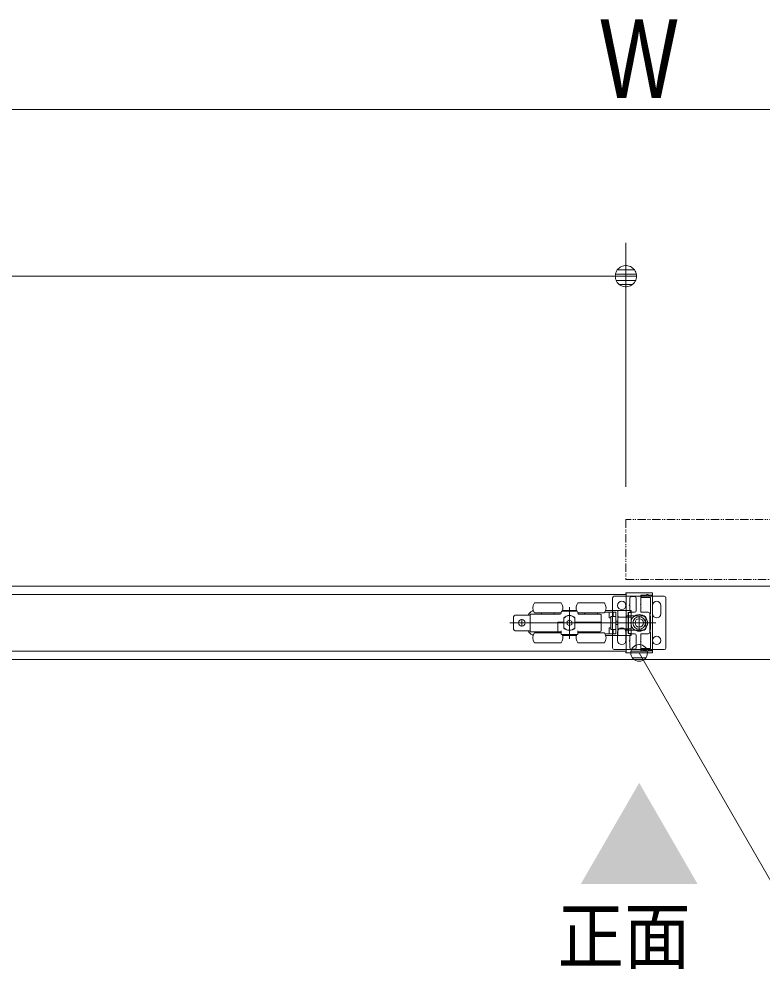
# Model space of a CAD drawing. Units: millimetres, scale not verified. Extents: x -6062 to 6062, y -3045 to 3045.
# Drawn here: x -3668 to -3221, y 1012 to 1590 of the extents above; entities that cross this region are included whole.
import ezdxf
from ezdxf.enums import TextEntityAlignment as Align

# ---------------------------------------------------------------- set-up
doc = ezdxf.new("R2010")
doc.units = ezdxf.units.MM
doc.header["$LTSCALE"] = 20
doc.linetypes.add('DOUBLE_CHAIN1', pattern=[8.8, 5, -1, 0.6, -0.6, 0.6, -1])
for name, color, linetype, lineweight in [('0-0_2寸法-3', 7, 'Continuous', 9), ('0-1_3一般', 7, 'Continuous', 9), ('0-2_2寸法-1', 7, 'Continuous', 9), ('0-3_0', 7, 'Continuous', 9)]:
    doc.layers.add(name, color=color, linetype=linetype, lineweight=lineweight)
doc.styles.add('ＭＳ ゴシック', font='')
doc.styles.add('ＭＳ Ｐゴシック', font='')
doc.styles.get('ＭＳ ゴシック').set_extended_font_data('MS Gothic')
doc.styles.get('ＭＳ Ｐゴシック').set_extended_font_data('MS PGothic')

# ---------------------------------------------------------------- blocks, each defined once
blk = doc.blocks.new('_Dot')
at = {"layer": '0-3_0'}
for p, q in [((-10, 0), (-20, 0)), ((9.78, 2), (-9.78, 2)), ((7.99, 6), (-7.99, 6)), ((9.16, -3.98), (-9.16, -3.98)), ((6, -7.98), (-6, -7.98))]:
    blk.add_line(p, q, dxfattribs=at)
for points in [[(10, 0), (9.92, 1.25), (9.69, 2.49), (9.3, 3.68), (8.76, 4.82), (8.09, 5.88), (7.29, 6.85), (6.37, 7.71), (5.36, 8.44), (4.26, 9.05), (3.09, 9.51), (1.87, 9.82), (0.63, 9.98), (-0.63, 9.98), (-1.87, 9.82), (-3.09, 9.51), (-4.26, 9.05), (-5.36, 8.44), (-6.37, 7.71), (-7.29, 6.85), (-8.09, 5.88), (-8.76, 4.82), (-9.3, 3.68), (-9.69, 2.49), (-9.92, 1.25), (-10, 0), (0, 0)], [(-10, 0), (-9.92, -1.25), (-9.69, -2.49), (-9.3, -3.68), (-8.76, -4.82), (-8.09, -5.88), (-7.29, -6.85), (-6.37, -7.71), (-5.36, -8.44), (-4.26, -9.05), (-3.09, -9.51), (-1.87, -9.82), (-0.63, -9.98), (0.63, -9.98), (1.87, -9.82), (3.09, -9.51), (4.26, -9.05), (5.36, -8.44), (6.37, -7.71), (7.29, -6.85), (8.09, -5.88), (8.76, -4.82), (9.3, -3.68), (9.69, -2.49), (9.92, -1.25), (10, 0), (0, 0)]]:
    blk.add_lwpolyline(points, close=True, dxfattribs=at)
blk = doc.blocks.new('グループ-40')
at = {"layer": '0-1_3一般'}
for p, q in [((-30318, 24896.9), (-53682, 24896.9)), ((-29860, 24876.9), (-30460, 24876.9)), ((-30320, 24912.9), (-30320, 24912.3)), ((-30318, 24908.9), (-30318, 24640.9)), ((-30318, 24216.9), (-30318, 24896.9)), ((-30006, 24916.9), (-30316, 24916.9)), ((-30254, 24872.9), (-30216, 24872.9)), ((-30140, 24779.9), (-30140, 24884.9)), ((-30076.6, 24890.9), (-30134, 24890.9)), ((-30133.2, 24875.8), (-30099.9, 24882.5)), ((-30000, 24890.9), (-30049, 24890.9)), ((-30000, 24910.9), (-30000, 24890.9)), ((-31418, 24796.9), (-31098, 24796.9)), ((-30898, 24796.9), (-30578, 24796.9)), ((-30480, 24856.9), (-30480, 24256.9)), ((-30280, 24773.9), (-30274, 24779.9)), ((-30274, 24767.9), (-30280, 24773.9)), ((-30274, 24779.9), (-30274, 24852.9)), ((-30274, 24705.9), (-30274, 24767.9)), ((-30196, 24705.9), (-30196, 24852.9)), ((-30146, 24773.9), (-30140, 24779.9)), ((-30140, 24767.9), (-30146, 24773.9)), ((-30140, 24691.9), (-30140, 24767.9)), ((-30138, 24868.9), (-30138, 24870)), ((-30030, 24862.9), (-30132, 24862.9)), ((-30024, 24666.9), (-30024, 24856.9)), ((-30000, 24716.9), (-30000, 24766.9)), ((-29900, 24716.9), (-29900, 24766.9)), ((-29840, 24256.9), (-29840, 24856.9)), ((-31648, 24649.9), (-31488, 24649.9)), ((-31488, 24649.9), (-31468, 24649.9)), ((-31468, 24662.9), (-31468, 24450.9)), ((-31108, 24662.9), (-31468, 24662.9)), ((-31432.2, 24703.3), (-31437.4, 24702)), ((-31418, 24676.9), (-31098, 24676.9)), ((-31334, 24662.9), (-31334, 24676.9)), ((-31182, 24676.9), (-31182, 24662.9)), ((-31098, 24686.9), (-31098, 24672.9)), ((-30908, 24696.9), (-31088, 24696.9)), ((-30913.4, 24706.9), (-31082.6, 24706.9)), ((-31023.3, 24696.9), (-31023.3, 24697.1)), ((-31016, 24696.9), (-31016, 24697.1)), ((-31014.2, 24697.1), (-31014.2, 24696.9)), ((-31007.6, 24697.1), (-31007.6, 24696.9)), ((-30998, 24745.7), (-30998, 24365.7)), ((-30991.7, 24696.9), (-30991.7, 24697.1)), ((-30983.3, 24697.1), (-30983.3, 24696.9)), ((-30970.2, 24696.9), (-30970.2, 24697.1)), ((-30968.5, 24697.1), (-30968.5, 24696.9)), ((-30963, 24697.1), (-30963, 24696.9)), ((-30898, 24672.9), (-30898, 24686.9)), ((-30898, 24676.9), (-30578, 24676.9)), ((-30628, 24662.9), (-30888, 24662.9)), ((-30818, 24662.9), (-30818, 24676.9)), ((-30814, 24662.9), (-30814, 24676.9)), ((-30662, 24676.9), (-30662, 24662.9)), ((-30522, 24686.9), (-30571.4, 24686.9)), ((-30562.6, 24706.9), (-30418, 24706.9)), ((-30472, 24686.9), (-30522, 24686.9)), ((-30522, 24686.9), (-30522, 24616.9)), ((-30472, 24686.9), (-30472, 24634.9)), ((-30442, 24686.9), (-30472, 24686.9)), ((-30442, 24686.9), (-30442, 24634.9)), ((-30418, 24641), (-30418, 24641.7)), ((-30398, 24706.9), (-30318, 24706.9)), ((-30258, 24706.9), (-30318, 24706.9)), ((-30318, 24626.9), (-30318, 24706.9)), ((-30308, 24641.9), (-30102, 24641.9)), ((-30308, 24640.9), (-30308, 24641.9)), ((-30292, 24682.9), (-30292, 24626.9)), ((-30258, 24682.9), (-30292, 24682.9)), ((-30292, 24681.9), (-30288, 24681.9)), ((-30288, 24681.9), (-30288, 24671.9)), ((-30256, 24681.9), (-30288, 24681.9)), ((-30288, 24636.9), (-30288, 24671.9)), ((-30258, 24682.9), (-30258, 24706.9)), ((-30256, 24671.9), (-30256, 24681.9)), ((-30256, 24636.9), (-30256, 24671.9)), ((-30254, 24685.9), (-30216, 24685.9)), ((-30134, 24685.9), (-30052, 24685.9)), ((-30032, 24665.9), (-30032, 24447.9)), ((-30000, 24666.9), (-30000, 24716.9)), ((-29900, 24666.9), (-29900, 24716.9)), ((-31614, 24556.9), (-31714, 24556.9)), ((-31668, 24629.9), (-31668, 24483.9)), ((-31614, 24556.9), (-31526, 24556.9)), ((-31570, 24600.9), (-31570, 24512.9)), ((-31526, 24556.9), (-30226, 24556.9)), ((-31138, 24566.9), (-31064, 24566.9)), ((-31138, 24460.9), (-31138, 24566.9)), ((-31128, 24556.9), (-31138, 24556.9)), ((-31128, 24556.9), (-31064, 24556.9)), ((-31074, 24566.9), (-31074, 24556.9)), ((-31064.5, 24566.9), (-31064.5, 24556.9)), ((-31064, 24566.9), (-31064, 24618.1)), ((-31064, 24495.7), (-31064, 24556.9)), ((-31025, 24574.8), (-31027, 24573.6)), ((-31027, 24573.6), (-31027, 24571.3)), ((-31027, 24542.4), (-31027, 24571.3)), ((-31027, 24542.4), (-31027, 24540.1)), ((-31027, 24540.1), (-31025, 24539)), ((-31025, 24574.8), (-31000, 24589.2)), ((-31000, 24524.6), (-31025, 24539)), ((-30998, 24590.4), (-31000, 24589.2)), ((-30996, 24589.2), (-30998, 24590.4)), ((-30996, 24589.2), (-30971, 24574.8)), ((-30971, 24539), (-30996, 24524.6)), ((-30969, 24573.6), (-30971, 24574.8)), ((-30971, 24539), (-30969, 24540.1)), ((-30969, 24571.3), (-30969, 24573.6)), ((-30969, 24571.3), (-30969, 24542.4)), ((-30969, 24540.1), (-30969, 24542.4)), ((-30934.5, 24495.9), (-30934.5, 24617.9)), ((-30934.5, 24556.9), (-30932, 24556.9)), ((-30932, 24618.1), (-30932, 24566.9)), ((-30932, 24566.9), (-30628, 24566.9)), ((-30932, 24556.9), (-30932, 24495.7)), ((-30932, 24556.9), (-30628, 24556.9)), ((-30922, 24566.9), (-30922, 24556.9)), ((-30618, 24556.9), (-30628, 24556.9)), ((-30618, 24556.9), (-30618, 24566.9)), ((-30618, 24460.9), (-30618, 24556.9)), ((-30502, 24616.9), (-30522, 24616.9)), ((-30502, 24628.9), (-30502, 24484.9)), ((-30489.2, 24634.9), (-30496, 24634.9)), ((-30442, 24629.7), (-30442, 24632.2)), ((-30442, 24576.9), (-30418, 24576.9)), ((-30442, 24536.9), (-30418, 24536.9)), ((-30398, 24626.2), (-30318, 24626.2)), ((-30318, 24626.2), (-30318, 24626.9)), ((-30318, 24626.9), (-30292, 24626.9)), ((-30314, 24636.9), (-30312, 24636.9)), ((-30292, 24626.9), (-30292, 24486.9)), ((-30288, 24626.9), (-30288, 24486.9)), ((-30256, 24626.9), (-30256, 24636.9)), ((-30256, 24626.9), (-30256, 24486.9)), ((-30077.5, 24556.9), (-30242.5, 24556.9)), ((-30160, 24474.4), (-30160, 24639.4)), ((-29990.5, 24556.9), (-30146, 24556.9)), ((-30082, 24621.9), (-30082, 24491.9)), ((-29959.6, 24556.9), (-30079.6, 24556.9)), ((-30024, 24476.9), (-30024, 24636.9)), ((-31648, 24463.9), (-31488, 24463.9)), ((-31488, 24463.9), (-31468, 24463.9)), ((-31468, 24450.9), (-31138, 24450.9)), ((-31437.4, 24411.7), (-31432.2, 24410.4)), ((-31098, 24436.9), (-31418, 24436.9)), ((-31334, 24436.9), (-31334, 24450.9)), ((-31182, 24450.9), (-31182, 24436.9)), ((-31138, 24450.9), (-31138, 24460.9)), ((-31138, 24450.9), (-31098, 24450.9)), ((-31107.6, 24450.8), (-31108, 24450.9)), ((-31098, 24426.9), (-31098, 24460.9)), ((-31098, 24426.9), (-31098, 24420.1)), ((-31097.7, 24419.9), (-31098, 24420.1)), ((-31086.3, 24416.9), (-31084.8, 24416.9)), ((-31084.8, 24416.9), (-30911.2, 24416.9)), ((-31000, 24524.6), (-30998, 24523.4)), ((-30998, 24523.4), (-30996, 24524.6)), ((-30911.2, 24416.9), (-30909.7, 24416.9)), ((-30898.3, 24419.9), (-30898, 24420.1)), ((-30898, 24426.9), (-30898, 24460.9)), ((-30898, 24450.9), (-30628, 24450.9)), ((-30578, 24436.9), (-30898, 24436.9)), ((-30898, 24420.1), (-30898, 24426.9)), ((-30888.4, 24450.8), (-30888, 24450.9)), ((-30818, 24436.9), (-30818, 24450.9)), ((-30814, 24436.9), (-30814, 24450.9)), ((-30662, 24450.9), (-30662, 24436.9)), ((-30522, 24426.9), (-30571.4, 24426.9)), ((-30522, 24496.9), (-30522, 24426.9)), ((-30522, 24496.9), (-30502, 24496.9)), ((-30472, 24426.9), (-30522, 24426.9)), ((-30496, 24478.9), (-30489.2, 24478.9)), ((-30489.2, 24478.9), (-30442, 24478.9)), ((-30472, 24478.9), (-30472, 24426.9)), ((-30442, 24478.9), (-30442, 24481.5)), ((-30420, 24396.9), (-30420, 24446.9)), ((-30418, 24472.7), (-30418, 24472)), ((-30418, 24472), (-30418, 24406.9)), ((-30318, 24487.6), (-30398, 24487.6)), ((-30320, 24396.9), (-30320, 24446.9)), ((-30318, 24486.9), (-30318, 24487.6)), ((-30318, 24204.9), (-30318, 24472.9)), ((-30314, 24476.9), (-30312, 24476.9)), ((-30292, 24431.9), (-30288, 24431.9)), ((-30288, 24486.9), (-30288, 24476.9)), ((-30256, 24486.9), (-30288, 24486.9)), ((-30288, 24441.9), (-30288, 24476.9)), ((-30288, 24441.9), (-30288, 24431.9)), ((-30288, 24431.9), (-30256, 24431.9)), ((-30258, 24406.9), (-30258, 24430.9)), ((-30256, 24476.9), (-30256, 24486.9)), ((-30256, 24441.9), (-30256, 24476.9)), ((-30256, 24431.9), (-30256, 24441.9)), ((-30254, 24427.9), (-30216, 24427.9)), ((-30140, 24421.9), (-30140, 24345.9)), ((-30134, 24427.9), (-30052, 24427.9)), ((-30024, 24256.9), (-30024, 24446.9)), ((-31098, 24316.9), (-31418, 24316.9)), ((-31082.6, 24406.9), (-30913.4, 24406.9)), ((-30578, 24316.9), (-30898, 24316.9)), ((-30562.6, 24406.9), (-30418, 24406.9)), ((-30420, 24346.9), (-30420, 24396.9)), ((-30418, 24406.9), (-30398, 24406.9)), ((-30398, 24406.9), (-30318, 24406.9)), ((-30320, 24346.9), (-30320, 24396.9)), ((-30280, 24339.9), (-30274, 24345.9)), ((-30274, 24333.9), (-30280, 24339.9)), ((-30274, 24407.9), (-30274, 24345.9)), ((-30274, 24333.9), (-30274, 24260.9)), ((-30196, 24407.9), (-30196, 24260.9)), ((-30146, 24339.9), (-30140, 24345.9)), ((-30140, 24333.9), (-30146, 24339.9)), ((-30140, 24333.9), (-30140, 24228.9)), ((-53682, 24216.9), (-30318, 24216.9)), ((-30460, 24236.9), (-29860, 24236.9)), ((-30320, 24200.9), (-30320, 24201.4)), ((-30006, 24196.9), (-30316, 24196.9)), ((-30254, 24240.9), (-30216, 24240.9)), ((-30138, 24243.8), (-30138, 24244.9)), ((-30076.6, 24222.9), (-30134, 24222.9)), ((-30099.9, 24231.3), (-30133.2, 24237.9)), ((-30132, 24250.9), (-30030, 24250.9)), ((-30000, 24222.9), (-30049, 24222.9)), ((-30000, 24202.9), (-30000, 24222.9)), ((-6330, 24116.9), (-53990, 24116.9))]:
    blk.add_line(p, q, dxfattribs=at)
at = {"layer": '0-1_3一般', "linetype": 'DOUBLE_CHAIN1'}
blk.add_lwpolyline([(-6320, 25796.9), (-30320, 25796.9), (-30320, 25076.9), (-6320, 25076.9)], dxfattribs=at)
at = {"layer": '0-1_3一般'}
for points in [[(-6330, 24116.9), (-6330, 24996.9), (-53990, 24996.9), (-53990, 24116.9)], [(-30096, 24882.9), (-30086.9, 24882.9), (-30065, 24895.5)], [(-30050, 24886.9), (-30000, 24886.9), (-30000, 24226.9), (-30050, 24226.9)], [(-30628, 24566.9), (-30618, 24566.9), (-30618, 24652.9)], [(-30398, 24706.9), (-30418, 24706.9), (-30418, 24641.7), (-30418, 24472)], [(-30398, 24626.2), (-30398.7, 24626.2), (-30399.4, 24626.3), (-30400.1, 24626.4), (-30400.8, 24626.5), (-30401.4, 24626.6), (-30402.1, 24626.8), (-30402.8, 24627), (-30403.5, 24627.1), (-30404.2, 24627.3), (-30404.8, 24627.6), (-30405.5, 24627.8), (-30406.2, 24628), (-30406.8, 24628.3), (-30407.5, 24628.6), (-30408.2, 24628.9), (-30408.8, 24629.2), (-30409.5, 24629.6), (-30410.2, 24629.9), (-30410.8, 24630.3), (-30411.5, 24630.7), (-30412.1, 24631.1), (-30412.7, 24631.6), (-30413.3, 24632), (-30413.8, 24632.5), (-30414.3, 24632.9), (-30414.8, 24633.4), (-30415.2, 24633.9), (-30415.6, 24634.4), (-30416, 24635), (-30416.4, 24635.5), (-30416.7, 24636.1), (-30416.9, 24636.6), (-30417.2, 24637.2), (-30417.4, 24637.8), (-30417.6, 24638.4), (-30417.7, 24639.1), (-30417.8, 24639.7), (-30417.9, 24640.4), (-30418, 24641)], [(-30024, 24636.9), (-30030, 24636.9), (-30030, 24666.9), (-30024, 24666.9)], [(-30442, 24632.2), (-30442, 24634.9), (-30489.2, 24634.9)], [(-30442, 24481.5), (-30442, 24484), (-30442, 24629.7)], [(-30288, 24636.9), (-30288, 24626.9), (-30256, 24626.9)], [(-31098, 24440.9), (-31098.1, 24441.3), (-31098.1, 24441.7), (-31098.2, 24442), (-31098.3, 24442.4), (-31098.4, 24442.8), (-31098.5, 24443.1), (-31098.6, 24443.5), (-31098.8, 24443.8), (-31098.9, 24444.2), (-31099.1, 24444.5), (-31099.2, 24444.9), (-31099.4, 24445.2), (-31099.6, 24445.5), (-31099.8, 24445.8), (-31100, 24446.1), (-31100.2, 24446.4), (-31100.5, 24446.7), (-31100.7, 24447), (-31101, 24447.3), (-31101.3, 24447.6), (-31101.6, 24447.9), (-31101.8, 24448.2), (-31102.1, 24448.4), (-31102.4, 24448.6), (-31102.7, 24448.9), (-31103.1, 24449.1), (-31103.4, 24449.3), (-31103.7, 24449.5), (-31104, 24449.7), (-31104.4, 24449.8), (-31104.7, 24450), (-31105, 24450.1), (-31105.4, 24450.3), (-31105.7, 24450.4), (-31106.1, 24450.5), (-31106.5, 24450.6), (-31106.8, 24450.7), (-31107.2, 24450.8), (-31107.6, 24450.8)], [(-31084.8, 24416.9), (-31085.1, 24416.9), (-31085.5, 24416.9), (-31085.8, 24416.9), (-31086.2, 24417), (-31086.5, 24417), (-31086.8, 24417), (-31087.2, 24417), (-31087.5, 24417.1), (-31087.9, 24417.1), (-31088.2, 24417.2), (-31088.5, 24417.2), (-31088.9, 24417.3), (-31089.2, 24417.3), (-31089.6, 24417.4), (-31089.9, 24417.4), (-31090.2, 24417.5), (-31090.6, 24417.5), (-31090.9, 24417.6), (-31091.2, 24417.7), (-31091.6, 24417.8), (-31091.9, 24417.8), (-31092.2, 24417.9), (-31092.6, 24418), (-31092.9, 24418.1), (-31093.2, 24418.2), (-31093.6, 24418.3), (-31093.9, 24418.4), (-31094.2, 24418.5), (-31094.5, 24418.6), (-31094.9, 24418.7), (-31095.2, 24418.8), (-31095.5, 24419), (-31095.8, 24419.1), (-31096.1, 24419.2), (-31096.4, 24419.4), (-31096.8, 24419.5), (-31097.1, 24419.6), (-31097.4, 24419.8), (-31097.7, 24419.9)], [(-30911.2, 24416.9), (-30910.9, 24416.9), (-30910.5, 24416.9), (-30910.2, 24416.9), (-30909.8, 24417), (-30909.5, 24417), (-30909.2, 24417), (-30908.8, 24417), (-30908.5, 24417.1), (-30908.1, 24417.1), (-30907.8, 24417.2), (-30907.5, 24417.2), (-30907.1, 24417.3), (-30906.8, 24417.3), (-30906.4, 24417.4), (-30906.1, 24417.4), (-30905.8, 24417.5), (-30905.4, 24417.5), (-30905.1, 24417.6), (-30904.8, 24417.7), (-30904.4, 24417.8), (-30904.1, 24417.8), (-30903.8, 24417.9), (-30903.4, 24418), (-30903.1, 24418.1), (-30902.8, 24418.2), (-30902.4, 24418.3), (-30902.1, 24418.4), (-30901.8, 24418.5), (-30901.5, 24418.6), (-30901.1, 24418.7), (-30900.8, 24418.8), (-30900.5, 24419), (-30900.2, 24419.1), (-30899.9, 24419.2), (-30899.6, 24419.4), (-30899.2, 24419.5), (-30898.9, 24419.6), (-30898.6, 24419.8), (-30898.3, 24419.9)], [(-30898, 24440.9), (-30897.9, 24441.3), (-30897.9, 24441.7), (-30897.8, 24442), (-30897.7, 24442.4), (-30897.6, 24442.8), (-30897.5, 24443.1), (-30897.4, 24443.5), (-30897.2, 24443.8), (-30897.1, 24444.2), (-30896.9, 24444.5), (-30896.8, 24444.9), (-30896.6, 24445.2), (-30896.4, 24445.5), (-30896.2, 24445.8), (-30896, 24446.1), (-30895.8, 24446.4), (-30895.5, 24446.7), (-30895.3, 24447), (-30895, 24447.3), (-30894.7, 24447.6), (-30894.4, 24447.9), (-30894.2, 24448.2), (-30893.9, 24448.4), (-30893.6, 24448.6), (-30893.3, 24448.9), (-30892.9, 24449.1), (-30892.6, 24449.3), (-30892.3, 24449.5), (-30892, 24449.7), (-30891.6, 24449.8), (-30891.3, 24450), (-30891, 24450.1), (-30890.6, 24450.3), (-30890.3, 24450.4), (-30889.9, 24450.5), (-30889.5, 24450.6), (-30889.2, 24450.7), (-30888.8, 24450.8), (-30888.4, 24450.8)], [(-30442, 24478.9), (-30442, 24426.9), (-30472, 24426.9)], [(-30398, 24487.6), (-30398.7, 24487.5), (-30399.4, 24487.5), (-30400.1, 24487.4), (-30400.8, 24487.3), (-30401.4, 24487.1), (-30402.1, 24487), (-30402.8, 24486.8), (-30403.5, 24486.6), (-30404.2, 24486.4), (-30404.8, 24486.2), (-30405.5, 24486), (-30406.2, 24485.7), (-30406.8, 24485.4), (-30407.5, 24485.2), (-30408.2, 24484.8), (-30408.8, 24484.5), (-30409.5, 24484.2), (-30410.2, 24483.8), (-30410.8, 24483.4), (-30411.5, 24483), (-30412.1, 24482.6), (-30412.7, 24482.2), (-30413.3, 24481.8), (-30413.8, 24481.3), (-30414.3, 24480.8), (-30414.8, 24480.3), (-30415.2, 24479.8), (-30415.6, 24479.3), (-30416, 24478.8), (-30416.4, 24478.3), (-30416.7, 24477.7), (-30416.9, 24477.1), (-30417.2, 24476.5), (-30417.4, 24475.9), (-30417.6, 24475.3), (-30417.7, 24474.7), (-30417.8, 24474.1), (-30417.9, 24473.4), (-30418, 24472.7)], [(-30258, 24406.9), (-30318, 24406.9), (-30318, 24486.9), (-30292, 24486.9), (-30292, 24430.9), (-30258, 24430.9)], [(-30308, 24472.9), (-30308, 24471.9), (-30102, 24471.9)], [(-30024, 24446.9), (-30030, 24446.9), (-30030, 24476.9), (-30024, 24476.9)], [(-30065, 24218.2), (-30086.9, 24230.9), (-30096, 24230.9)]]:
    blk.add_lwpolyline(points, dxfattribs=at)
for centre, radius in [((-30370, 24766.9), 50), ((-30160, 24556.9), 100), ((-31570, 24556.9), 40), ((-30160, 24556.9), 75), ((-30160, 24556.9), 50), ((-29950, 24346.9), 50)]:
    blk.add_circle(centre, radius, dxfattribs=at)
for centre, radius, start, end in [((-30460, 24856.9), 20, 90, 180), ((-30316, 24912.9), 4, 90, 180), ((-30316, 24912.3), 4, 180, 240), ((-30254, 24852.9), 20, 90, 180), ((-30216, 24852.9), 20, 0, 90), ((-30134, 24884.9), 6, 90, 180), ((-30132, 24870), 6, 101.30993, 180), ((-30096, 24862.9), 20, 90, 101.30993), ((-30064, 24884.9), 14, 33.74899, 154.62307), ((-30060, 24886.9), 10, 0, 120), ((-30049, 24894.9), 4, 213.74899, 270), ((-30006, 24910.9), 6, 0, 90), ((-29860, 24856.9), 20, 0, 90), ((-31338, 24736.9), 100, 143.1301, 216.8699), ((-31178, 24736.9), 100, 336.42182, 36.8699), ((-30818, 24736.9), 100, 143.1301, 203.57818), ((-30658, 24736.9), 100, 323.1301, 36.8699), ((-30132, 24868.9), 6, 180, 270), ((-30030, 24856.9), 6, 0, 90), ((-29950, 24766.9), 50, 0, 180), ((-31648, 24629.9), 20, 90, 180), ((-31418, 24624.4), 80, 110.55605, 161.44128), ((-31418, 24624.4), 80, 104.03624, 110.55605), ((-31108, 24672.9), 10, 270, 0), ((-31088, 24686.9), 10, 90, 180), ((-30998, 24556.9), 88, 43.8598, 139.13343), ((-30998, 24556.9), 90, 42.83343, 137.16657), ((-30908, 24686.9), 10, 0, 90), ((-30888, 24672.9), 10, 180, 270), ((-30628, 24652.9), 10, 0, 90), ((-30314, 24640.9), 4, 180, 270), ((-30312, 24640.9), 4, 270, 0), ((-30254, 24705.9), 20, 180, 270), ((-30216, 24705.9), 20, 270, 0), ((-30134, 24691.9), 6, 180, 270), ((-30102, 24621.9), 20, 0, 90), ((-30052, 24665.9), 20, 0, 90), ((-29950, 24666.9), 50, 180, 0), ((-31023, 24571.3), 4, 120, 180), ((-31023, 24542.4), 4, 180, 240), ((-30998, 24585.8), 4, 60, 120), ((-30973, 24571.3), 4, 0, 60), ((-30973, 24542.4), 4, 300, 0), ((-30496, 24628.9), 6, 90, 180), ((-31648, 24483.9), 20, 180, 270), ((-31418, 24489.3), 80, 198.55872, 249.44395), ((-31418, 24489.3), 80, 249.44395, 255.96376), ((-31338, 24376.9), 100, 143.1301, 216.8699), ((-31178, 24376.9), 100, 323.1301, 24.27432), ((-30998, 24556.9), 88, 220.86657, 316.1402), ((-30998, 24556.9), 90, 222.83343, 317.16657), ((-30998, 24528), 4, 240, 300), ((-30818, 24376.9), 100, 155.72626, 216.8699), ((-30628, 24460.9), 10, 270, 0), ((-30658, 24376.9), 100, 323.1301, 36.8699), ((-30496, 24484.9), 6, 180, 270), ((-30370, 24446.9), 50, 0, 180), ((-30314, 24472.9), 4, 90, 180), ((-30312, 24472.9), 4, 0, 90), ((-30254, 24407.9), 20, 90, 180), ((-30216, 24407.9), 20, 0, 90), ((-30134, 24421.9), 6, 90, 180), ((-30102, 24491.9), 20, 270, 0), ((-30052, 24447.9), 20, 270, 0), ((-30370, 24346.9), 50, 180, 0), ((-30460, 24256.9), 20, 180, 270), ((-30316, 24201.4), 4, 120, 180), ((-30316, 24200.9), 4, 180, 270), ((-30254, 24260.9), 20, 180, 270), ((-30216, 24260.9), 20, 270, 0), ((-30134, 24228.9), 6, 180, 270), ((-30132, 24244.9), 6, 90, 180), ((-30132, 24243.8), 6, 180, 258.69007), ((-30096, 24250.9), 20, 258.69007, 270), ((-30064, 24228.9), 14, 205.37693, 326.25101), ((-30060, 24226.9), 10, 240, 0), ((-30049, 24218.9), 4, 90, 146.25101), ((-30030, 24256.9), 6, 270, 0), ((-30006, 24202.9), 6, 270, 0), ((-29860, 24256.9), 20, 270, 0)]:
    blk.add_arc(centre, radius, start, end, dxfattribs=at)
blk = doc.blocks.new('グループ-41')
at = {"layer": '0-1_3一般'}
blk.add_blockref('グループ-40', (0, 0), dxfattribs=at)

msp = doc.modelspace()

# ---------------------------------------------------------------- linework, layer by layer
at = {"layer": '0-0_2寸法-3'}
for p, q in [((-3295.36, 1214.84), (-3295.74, 1214.84)), ((-3295.36, 1214.84), (-3295.74, 1214.84)), ((-3290.65, 1210.84), (-3300.45, 1210.84)), ((-3291.55, 1206.84), (-3299.55, 1206.84))]:
    msp.add_line(p, q, dxfattribs=at)
msp.add_lwpolyline([(-3295.55, 1209.84), (-3181.23, 1011.84), (-2865.22, 1011.84)], dxfattribs=at)
msp.add_circle((-3295.55, 1209.84), 5.01, dxfattribs=at)
msp.add_circle((-3295.55, 1209.84), 5.01, dxfattribs=at)
msp.add_solid([(-3330.57, 1071.1), (-3295.5, 1131.84), (-3260.43, 1071.1)], dxfattribs=at)
at = {"layer": '0-2_2寸法-1'}
for p, q in [((-2116.21, 1536), (-4474.79, 1536)), ((-3303.5, 1309.54), (-3303.5, 1456)), ((-4474.79, 1436), (-3316.21, 1436))]:
    msp.add_line(p, q, dxfattribs=at)

# ---------------------------------------------------------------- block references
at = {"layer": '0-1_3一般', "xscale": 0.05, "yscale": 0.05}
msp.add_blockref('グループ-41', (-1787.5, 0), dxfattribs=at)
at = {"layer": '0-2_2寸法-1', "xscale": 0.6356201, "yscale": 0.6356201}
msp.add_blockref('_Dot', (-3303.5, 1436), dxfattribs=at)

# ---------------------------------------------------------------- texts
at = {"layer": '0-0_2寸法-3', "style": 'ＭＳ ゴシック', "width": 0.9}
msp.add_text('正面', height=32.55, dxfattribs=at).set_placement((-3344.58, 1013.86), align=Align.BOTTOM_LEFT)
at = {"layer": '0-2_2寸法-1', "style": 'ＭＳ Ｐゴシック', "width": 0.8}
msp.add_text('W', height=47.17, dxfattribs=at).set_placement((-3318.96, 1528.93), align=Align.BOTTOM_LEFT)

doc.saveas('drawing.dxf')
